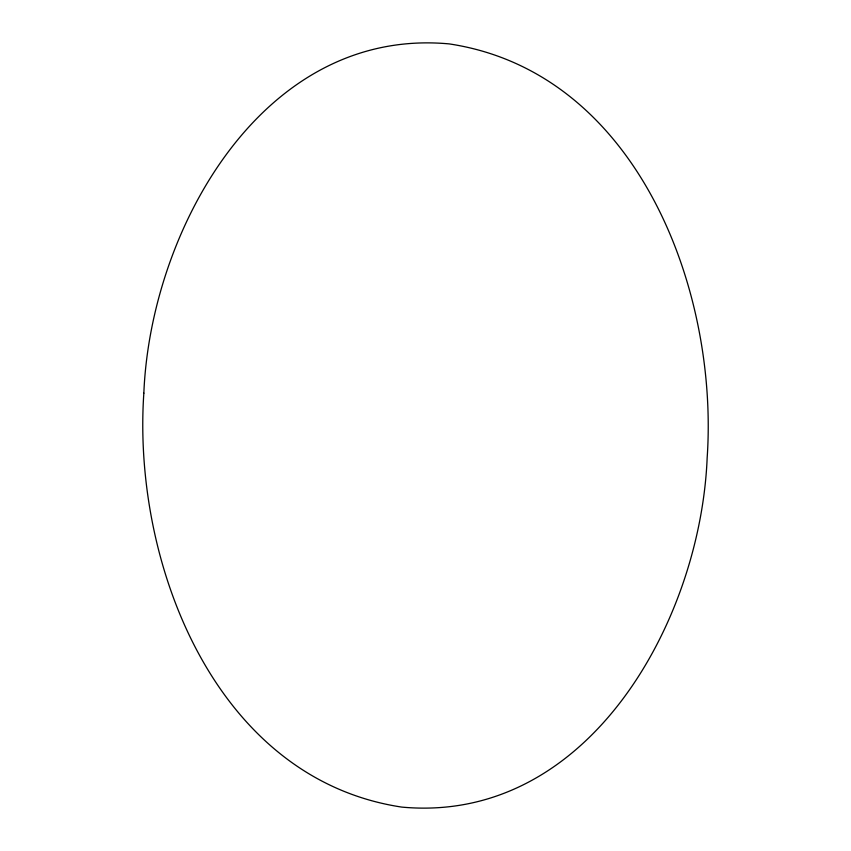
<?xml version="1.0" encoding="UTF-8"?>
<svg xmlns="http://www.w3.org/2000/svg" width="851" height="851" viewBox="0 0 851 851"><rect width="100%" height="100%" fill="white"/><g stroke="black" fill="none" stroke-linecap="round" stroke-linejoin="round"><path stroke-width="1.28" d="M143.84 393.183C132.256 561.745 214.271 778.761 401.768 807.099C588.775 824.374 700.596 620.485 707.16 457.817C718.744 289.255 636.729 72.239 449.232 43.901C262.225 26.626 150.404 230.515 143.84 393.183"/></g></svg>
